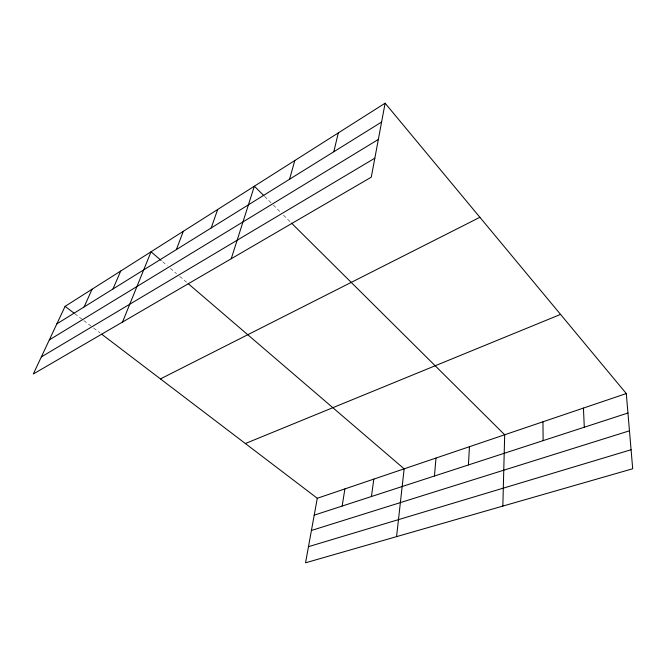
<?xml version="1.0" encoding="UTF-8"?>
<svg xmlns="http://www.w3.org/2000/svg" width="666" height="666" viewBox="0 0 666 666"><rect width="100%" height="100%" fill="white"/><g stroke="black" fill="none" stroke-linecap="round" stroke-linejoin="round"><path stroke-width="0.5" stroke-dasharray="3.33 2.5" d="M74.867 313.778L83.009 319.98M83.824 320.596L92.774 327.414M93.59 328.03L100.108 332.992M162.637 261.73L167.274 265.701M170.371 268.356L176.548 273.659M179.645 276.307L187.404 282.967M264.544 196.337L272.56 204.287M273.285 205.011L280.569 212.246M283.483 215.135L290.776 222.386"/><path stroke-width="1" d="M502.838 506.085L504.686 434.765L291.508 223.11M468.423 464.951L469.455 446.703M434.457 476.007L435.989 458.05M396.57 536.638L404.145 468.839L188.195 283.641M371.437 496.528L373.817 479.112M342.158 506.06L344.896 488.911M626.29 393.556L317.291 498.268L305.544 562.803L632.7 468.756L626.29 393.556L385.123 103.197L65.093 306.343L33.3 374.009L371.278 177.189L385.123 103.197M333.824 151.731L338.286 132.934M289.56 179.246L294.813 160.531M231.244 258.733L254.345 186.214L263.819 195.613M211.189 227.955L217.674 209.49M176.357 249.608L183.308 231.31M122.519 322.053L151.049 251.79L161.097 260.406M112.995 288.986L120.696 271.054M84.099 306.943L92.091 289.21M56.86 323.876L381.601 122.036M49.334 339.893L378.338 139.444M41.325 356.926L374.833 158.183M160.448 378.912L479.895 217.299M245.363 443.531L560.556 314.402M314.219 515.151L627.946 413.02M311.43 530.469L629.47 430.81M308.483 546.669L631.077 449.75M65.093 306.343L74.051 313.162M101.732 334.224L317.291 498.268M583.433 408.075L584.298 427.231M542.965 421.794L543.123 440.634"/></g></svg>
